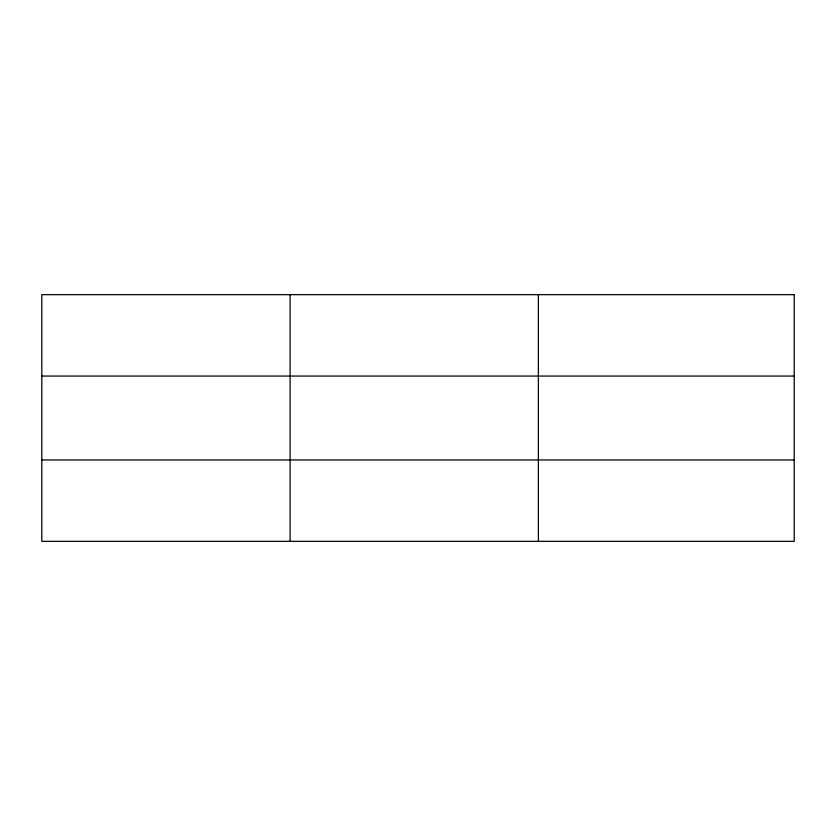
<?xml version="1.0" encoding="UTF-8"?>
<svg xmlns="http://www.w3.org/2000/svg" width="836" height="836" viewBox="0 0 836 836"><rect width="100%" height="100%" fill="white"/><g stroke="black" fill="none" stroke-linecap="round" stroke-linejoin="round"><path stroke-width="1.25" d="M290.092 541.341L290.092 294.659M538.384 541.341L538.384 294.659M41.8 376.064L794.2 376.064M41.8 459.936L794.2 459.936M794.2 294.659L794.2 541.341L41.8 541.341L41.8 294.659L794.2 294.659"/></g></svg>
